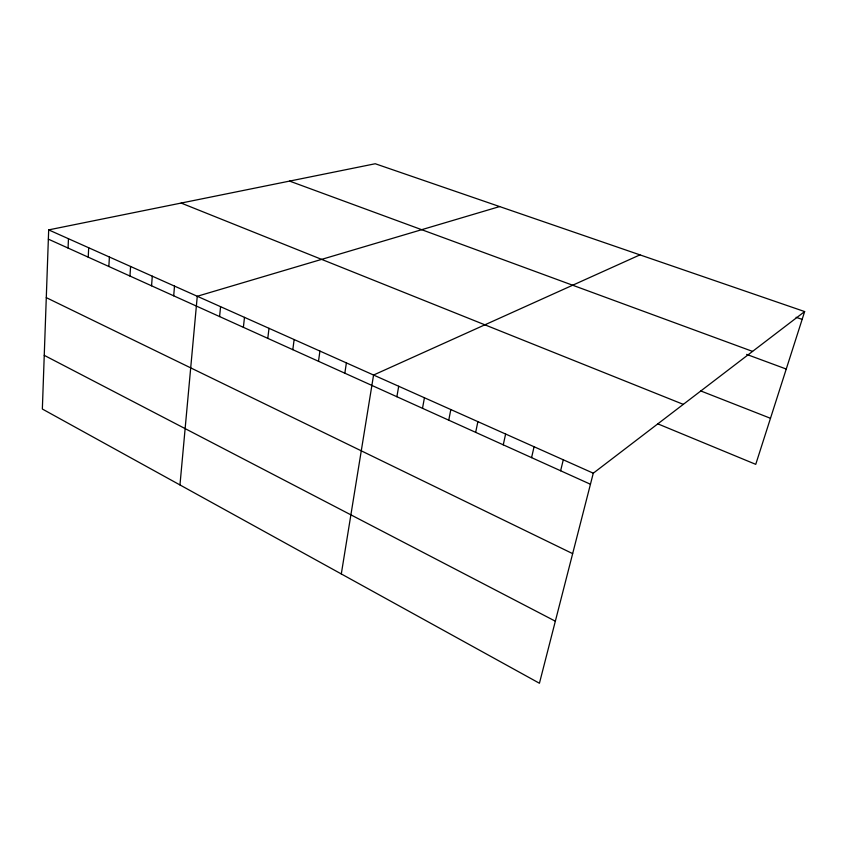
<?xml version="1.0" encoding="UTF-8"?>
<svg xmlns="http://www.w3.org/2000/svg" width="847" height="847" viewBox="0 0 847 847"><rect width="100%" height="100%" fill="white"/><g stroke="black" fill="none" stroke-linecap="round" stroke-linejoin="round"><path stroke-width="1.27" d="M48.681 229.886L42.35 409.027L539.433 683.254L593.281 473.198L804.65 311.569L375.242 163.746L48.681 229.886L593.281 473.198M68.067 248.055L68.459 238.727M88.226 257.17L88.691 247.758M108.85 266.487L109.401 257.012M129.962 276.037L130.586 266.477M151.571 285.81L152.28 276.175M173.699 295.815L174.503 286.095M179.966 484.939L197.266 296.27L499.635 206.573M219.585 316.566L220.58 306.688M243.385 327.323L244.487 317.371M267.79 338.366L268.997 328.318M292.818 349.673L294.131 339.552M318.493 361.288L319.922 351.071M344.835 373.199L346.391 362.897M341.299 573.948L373.569 375.03L639.961 254.873M396.883 396.735L398.693 386.264M422.505 408.318L424.432 397.762M448.751 420.186L450.826 409.556M475.665 432.362L477.877 421.637M503.266 444.834L505.617 434.035M531.577 457.634L534.076 446.75M560.619 470.773L563.287 459.805M804.65 311.569L755.746 464.347L657.971 423.913M796.095 317.297L802.141 319.393M289.6 181.099L752.559 351.399M746.62 354.385L786.249 369.038M700.829 390.965L770.484 418.291M181.142 203.058L683.296 404.358M48.353 239.14L590.444 484.251M46.289 297.636L572.657 553.631M44.245 355.338L555.346 621.19"/></g></svg>
